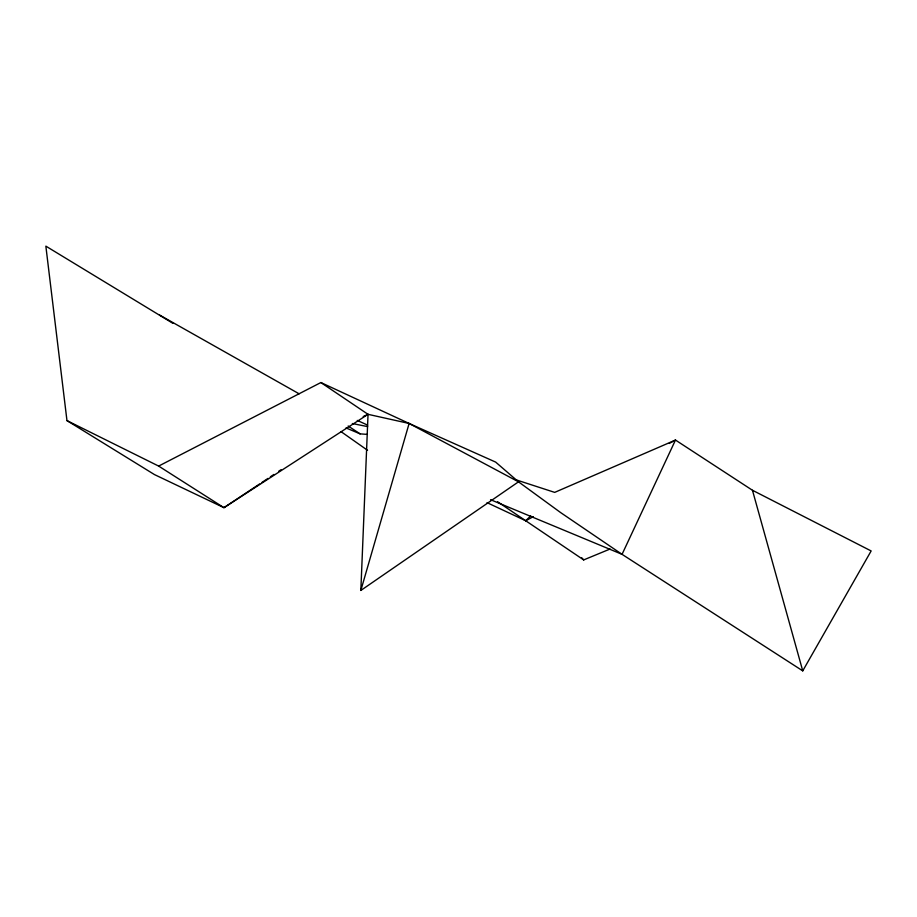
<?xml version="1.0" encoding="UTF-8"?>
<svg xmlns="http://www.w3.org/2000/svg" width="917" height="917" viewBox="0 0 917 917"><rect width="100%" height="100%" fill="white"/><g stroke="black" fill="none" stroke-linecap="round" stroke-linejoin="round"><path stroke-width="1.38" d="M515.423 479.625L554.693 492.383L675.485 440.057L752.456 490.263L871.15 550.945L802.742 670.866L622.058 554.338L560.631 512.58L518.495 481.826L360.839 590.456L368.038 414.324L320.881 382.549L158.641 466.077L66.964 420.605L45.85 246.134L172.786 323.265M360.839 590.456L409.12 423.459L320.881 382.549M487.042 502.654L525.728 520.753L530.725 515.858M259.649 483.947L223.966 507.686L154.469 474.582L66.964 420.605M262.033 482.365L267.97 478.41M270.355 476.829L273.919 474.444M278.676 471.281L281.06 469.699M409.12 423.459L518.495 481.826L495.638 462.088L409.12 423.459L368.038 414.324L223.966 507.686L158.641 466.077M525.728 520.753L533.281 516.684M669.192 443.45L675.485 440.057L622.058 554.338L490.561 499.696M363.224 416.536L368.038 414.324M497.507 501.691L583.682 559.92L610.057 549.031M346.007 427.918L360.106 433.867L367.109 434.371M352.346 423.539L367.637 426.611M357.275 420.422L367.602 425.11M159.535 315.012L299.125 393.817M348.162 426.004L360.106 433.867M341.09 431.678L367.545 450.293M581.791 557.823L583.682 559.92M752.456 490.263L802.742 670.866"/></g></svg>
